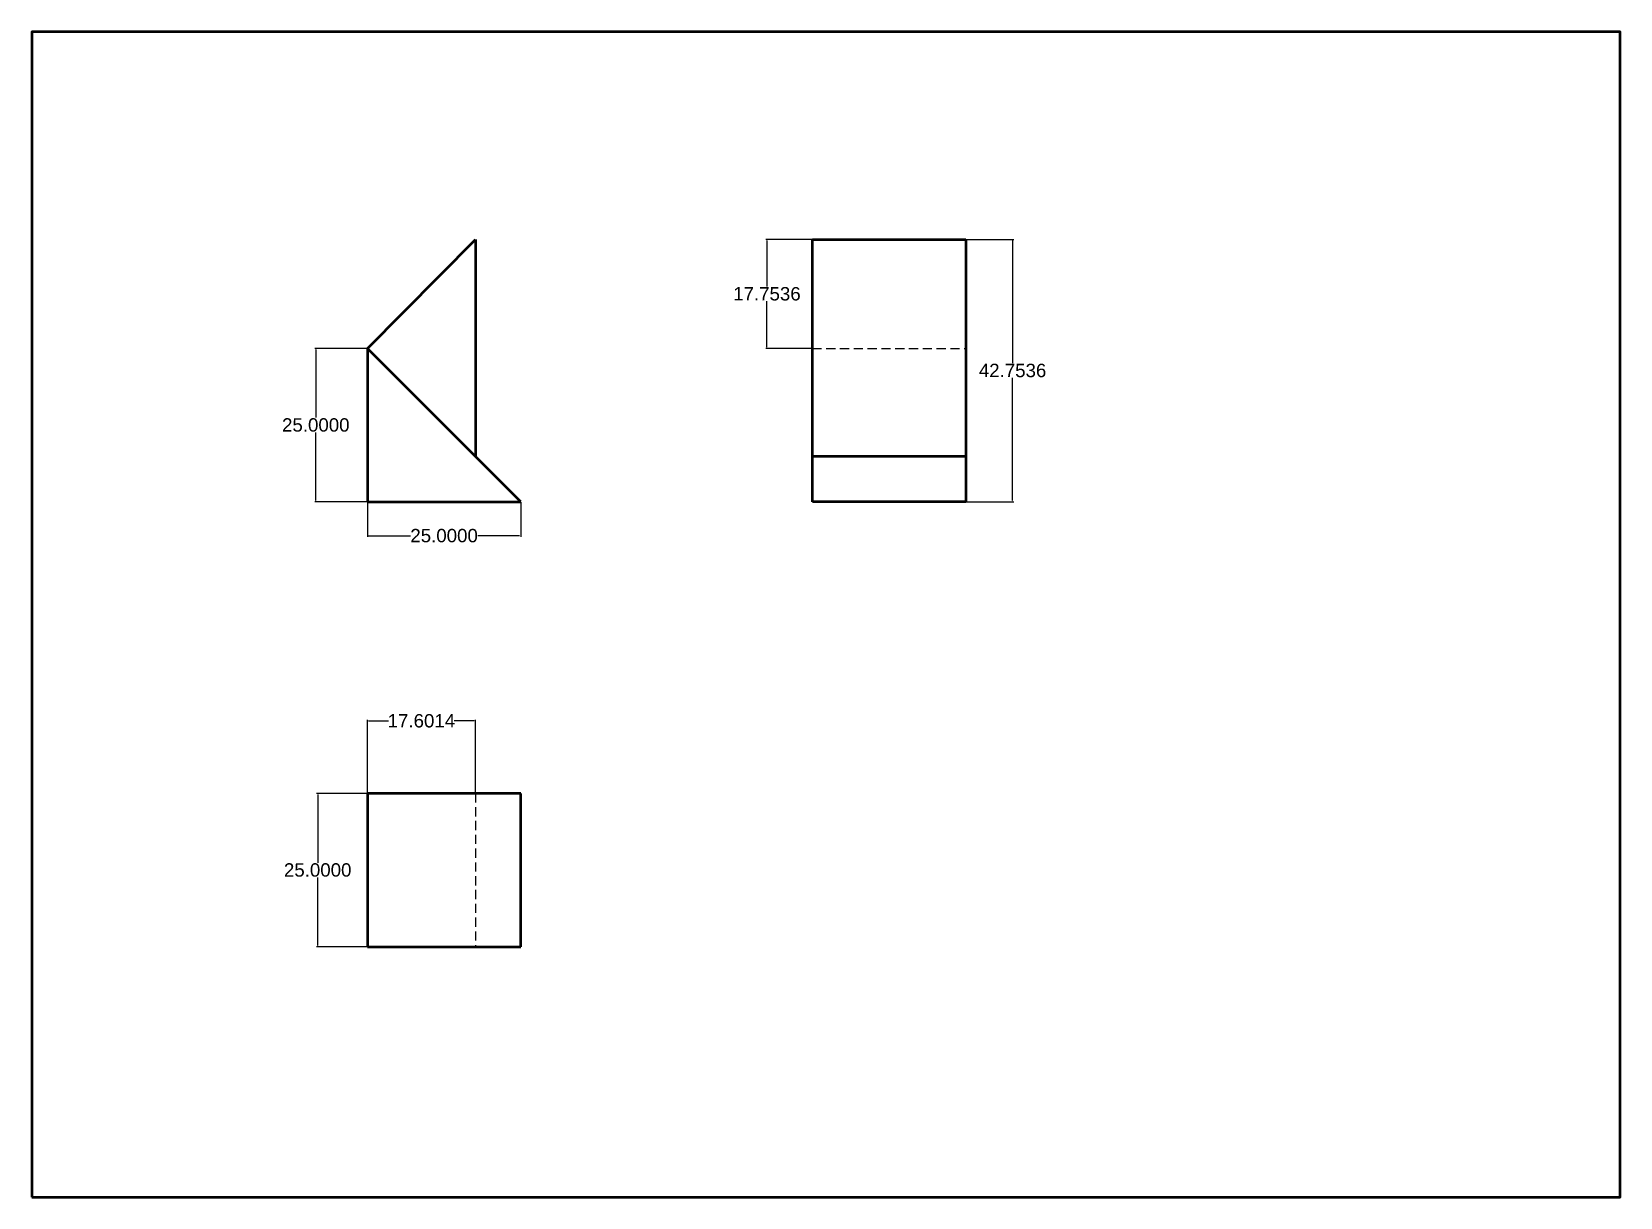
# Model space of a CAD drawing. Header units: inches. Extents: x 10 to 269, y 10 to 200.
import ezdxf

# ---------------------------------------------------------------- set-up
doc = ezdxf.new("R2010")
doc.units = ezdxf.units.IN
doc.header["$MEASUREMENT"] = 0
doc.linetypes.add('DASHED', pattern=[0.75, 0.5, -0.25])
for name, color, linetype, lineweight in [('dashed', 6, 'DASHED', 25), ('solid', 7, 'Continuous', 25), ('solid-b', 2, 'Continuous', 50)]:
    doc.layers.add(name, color=color, linetype=linetype, lineweight=lineweight)
doc.styles.get("Standard").update_dxf_attribs({"font": 'arial.ttf'})
doc.dimstyles.get("Standard").update_dxf_attribs({"dimtxt": 2.18, "dimasz": 0.18, "dimexe": 0.18, "dimexo": 0.0625, "dimgap": 0.09, "dimtad": 0, "dimtih": 1, "dimtoh": 1, "dimdec": 4, "dimzin": 0, "dimdsep": 46, "dimtxsty": 'Standard', "dimcen": 0.09, "dimadec": 0, "dimazin": 0, "dimtfac": 1, "dimtdec": 4, "dimtofl": 0, "dimtmove": 0, "dimatfit": 3, "dimfxl": 1, "dimtolj": 1, "dimtzin": 0, "dimarcsym": 0})

# ---------------------------------------------------------------- blocks, each defined once
blk = doc.blocks.new('*D2')
at = {"layer": 'Defpoints', "color": 0, "transparency": 16777216}
for p in [(64.73, 123.39), (89.73, 123.39), (89.73, 117.85)]:
    blk.add_point(p, dxfattribs=at)
at = {"layer": 'solid', "color": 0, "lineweight": -2, "transparency": 16777216}
for p, q in [((64.73, 123.33), (64.73, 117.67)), ((89.73, 123.33), (89.73, 117.67)), ((64.91, 117.85), (71.75, 117.85)), ((89.55, 117.85), (82.71, 117.85))]:
    blk.add_line(p, q, dxfattribs=at)
at = {"layer": 'solid', "color": 0, "transparency": 16777216}
for points in [[(64.91, 117.88), (64.91, 117.82), (64.73, 117.85)], [(89.55, 117.88), (89.55, 117.82), (89.73, 117.85)]]:
    blk.add_solid(points, dxfattribs=at)
at = {"layer": 'solid', "color": 0, "transparency": 16777216, "insert": (77.23, 117.85), "char_height": 2.18, "attachment_point": 5}
blk.add_mtext('\\A1;25.0000', dxfattribs=at)
blk = doc.blocks.new('*D3')
at = {"layer": 'Defpoints', "color": 0, "transparency": 16777216}
for p in [(64.73, 148.39), (56.31, 123.39), (64.73, 123.39)]:
    blk.add_point(p, dxfattribs=at)
at = {"layer": 'solid', "color": 0, "lineweight": -2, "transparency": 16777216}
for p, q in [((64.67, 148.39), (56.13, 148.39)), ((56.31, 148.21), (56.31, 137.09)), ((56.31, 123.57), (56.31, 134.69)), ((64.67, 123.39), (56.13, 123.39))]:
    blk.add_line(p, q, dxfattribs=at)
at = {"layer": 'solid', "color": 0, "transparency": 16777216}
for points in [[(56.28, 148.21), (56.34, 148.21), (56.31, 148.39)], [(56.28, 123.57), (56.34, 123.57), (56.31, 123.39)]]:
    blk.add_solid(points, dxfattribs=at)
at = {"layer": 'solid', "color": 0, "transparency": 16777216, "insert": (56.31, 135.89), "char_height": 2.18, "attachment_point": 5}
blk.add_mtext('\\A1;25.0000', dxfattribs=at)
blk = doc.blocks.new('*D4')
at = {"layer": 'Defpoints', "color": 0, "transparency": 16777216}
for p in [(137.28, 166.15), (129.87, 148.39), (137.28, 148.39)]:
    blk.add_point(p, dxfattribs=at)
at = {"layer": 'solid', "color": 0, "lineweight": -2, "transparency": 16777216}
for p, q in [((137.22, 166.15), (129.69, 166.15)), ((129.87, 165.97), (129.87, 158.47)), ((129.87, 148.57), (129.87, 156.06)), ((137.22, 148.39), (129.69, 148.39))]:
    blk.add_line(p, q, dxfattribs=at)
at = {"layer": 'solid', "color": 0, "transparency": 16777216}
for points in [[(129.84, 165.97), (129.9, 165.97), (129.87, 166.15)], [(129.84, 148.57), (129.9, 148.57), (129.87, 148.39)]]:
    blk.add_solid(points, dxfattribs=at)
at = {"layer": 'solid', "color": 0, "transparency": 16777216, "insert": (129.87, 157.27), "char_height": 2.18, "attachment_point": 5}
blk.add_mtext('\\A1;17.7536', dxfattribs=at)
blk = doc.blocks.new('*D5')
at = {"layer": 'Defpoints', "color": 0, "transparency": 16777216}
for p in [(82.33, 87.66), (64.73, 75.84), (82.33, 75.84)]:
    blk.add_point(p, dxfattribs=at)
at = {"layer": 'solid', "color": 0, "lineweight": -2, "transparency": 16777216}
for p, q in [((64.73, 75.9), (64.73, 87.84)), ((64.91, 87.66), (68.18, 87.66)), ((82.15, 87.66), (78.89, 87.66)), ((82.33, 75.9), (82.33, 87.84))]:
    blk.add_line(p, q, dxfattribs=at)
at = {"layer": 'solid', "color": 0, "transparency": 16777216}
for points in [[(64.91, 87.69), (64.91, 87.63), (64.73, 87.66)], [(82.15, 87.69), (82.15, 87.63), (82.33, 87.66)]]:
    blk.add_solid(points, dxfattribs=at)
at = {"layer": 'solid', "color": 0, "transparency": 16777216, "insert": (73.53, 87.66), "char_height": 2.18, "attachment_point": 5}
blk.add_mtext('\\A1;17.6014', dxfattribs=at)
blk = doc.blocks.new('*D6')
at = {"layer": 'Defpoints', "color": 0, "transparency": 16777216}
for p in [(64.73, 75.84), (56.62, 50.84), (64.73, 50.84)]:
    blk.add_point(p, dxfattribs=at)
at = {"layer": 'solid', "color": 0, "lineweight": -2, "transparency": 16777216}
for p, q in [((64.67, 75.84), (56.44, 75.84)), ((56.62, 75.66), (56.62, 64.54)), ((56.62, 51.02), (56.62, 62.14)), ((64.67, 50.84), (56.44, 50.84))]:
    blk.add_line(p, q, dxfattribs=at)
at = {"layer": 'solid', "color": 0, "transparency": 16777216}
for points in [[(56.59, 75.66), (56.65, 75.66), (56.62, 75.84)], [(56.59, 51.02), (56.65, 51.02), (56.62, 50.84)]]:
    blk.add_solid(points, dxfattribs=at)
at = {"layer": 'solid', "color": 0, "transparency": 16777216, "insert": (56.62, 63.34), "char_height": 2.18, "attachment_point": 5}
blk.add_mtext('\\A1;25.0000', dxfattribs=at)
blk = doc.blocks.new('*D7')
at = {"layer": 'Defpoints', "color": 0, "transparency": 16777216}
for p in [(162.28, 166.15), (162.28, 123.39), (169.92, 123.39)]:
    blk.add_point(p, dxfattribs=at)
at = {"layer": 'solid', "color": 0, "lineweight": -2, "transparency": 16777216}
for p, q in [((162.34, 166.15), (170.1, 166.15)), ((169.92, 165.97), (169.92, 145.97)), ((169.92, 123.57), (169.92, 143.56)), ((162.34, 123.39), (170.1, 123.39))]:
    blk.add_line(p, q, dxfattribs=at)
at = {"layer": 'solid', "color": 0, "transparency": 16777216}
for points in [[(169.89, 165.97), (169.95, 165.97), (169.92, 166.15)], [(169.89, 123.57), (169.95, 123.57), (169.92, 123.39)]]:
    blk.add_solid(points, dxfattribs=at)
at = {"layer": 'solid', "color": 0, "transparency": 16777216, "insert": (169.92, 144.77), "char_height": 2.18, "attachment_point": 5}
blk.add_mtext('\\A1;42.7536', dxfattribs=at)

msp = doc.modelspace()

# ---------------------------------------------------------------- linework, layer by layer
at = {"layer": 'dashed', "ltscale": 3}
for p, q in [((137.28007, 148.39162), (162.28007, 148.39162)), ((82.33129, 75.84142), (82.33129, 50.84142))]:
    msp.add_line(p, q, dxfattribs=at)
at = {"layer": 'solid-b'}
for p, q in [((64.72987, 148.39162), (82.33129, 166.14521)), ((82.33129, 166.14521), (82.33129, 130.7902)), ((137.28007, 166.14521), (162.28007, 166.14521)), ((137.28007, 123.39162), (137.28007, 166.14521)), ((162.28007, 166.14521), (162.28007, 123.39162)), ((64.72987, 148.39162), (64.72987, 123.39162)), ((89.72987, 123.39162), (64.72987, 148.39162)), ((137.28007, 130.7902), (162.28007, 130.7902)), ((64.72987, 123.39162), (89.72987, 123.39162)), ((162.28007, 123.39162), (137.28007, 123.39162)), ((89.72987, 75.84142), (64.72987, 75.84142)), ((64.72987, 75.84142), (64.72987, 50.84142)), ((89.72987, 50.84142), (89.72987, 75.84142)), ((64.72987, 50.84142), (89.72987, 50.84142))]:
    msp.add_line(p, q, dxfattribs=at)
msp.add_lwpolyline([(10, 10), (269, 10), (269, 200), (10, 200)], close=True, dxfattribs=at)

# ---------------------------------------------------------------- dimensions: what is measured, and where the dimension line sits
at = {"layer": 'solid'}
for base, p1, p2, picture, middle in [((129.86857, 148.39162), (137.28007, 166.14521), (137.28007, 148.39162), '*D4', (129.86857, 157.26842)), ((169.91996, 123.39162), (162.28007, 166.14521), (162.28007, 123.39162), '*D7', (169.91996, 144.76842)), ((56.31273, 123.39162), (64.72987, 148.39162), (64.72987, 123.39162), '*D3', (56.31273, 135.89162)), ((56.61953, 50.84142), (64.72987, 75.84142), (64.72987, 50.84142), '*D6', (56.61953, 63.34142))]:
    dim = msp.add_linear_dim(base=base, p1=p1, p2=p2, angle=90, dimstyle='Standard', dxfattribs=at)
    dim.commit()
    dim.dimension.update_dxf_attribs({"geometry": picture, "text_midpoint": middle})
for base, p1, p2, picture, middle in [((89.72987, 117.85321), (64.72987, 123.39162), (89.72987, 123.39162), '*D2', (77.22987, 117.85321)), ((82.33129, 87.6608), (64.72987, 75.84142), (82.33129, 75.84142), '*D5', (73.53058, 87.6608))]:
    dim = msp.add_linear_dim(base=base, p1=p1, p2=p2, dimstyle='Standard', dxfattribs=at)
    dim.commit()
    dim.dimension.update_dxf_attribs({"geometry": picture, "text_midpoint": middle})

doc.saveas('drawing.dxf')
